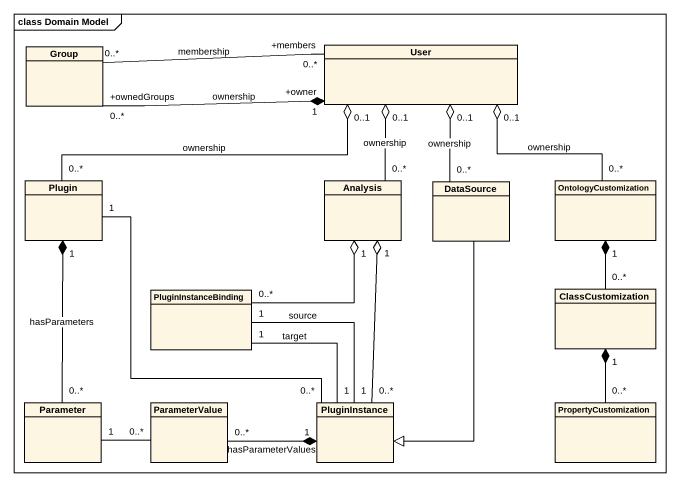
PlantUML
@startuml
mainframe class Domain Model
hide circle
hide empty members
class "Group" as Group_
class User
class Plugin
class Analysis
class DataSource
class OntologyCustomization
class PluginInstanceBinding
class ClassCustomization
class Parameter
class ParameterValue
class PluginInstance
class PropertyCustomization
User "+members\n0..*" -left- "0..*" Group_ : membership
User "+owner\n1" *-left- "+ownedGroups\n0..*" Group_ : ownership
Plugin "0..*" -right-o "0..1" User : ownership
Analysis "0..*" -up-o "0..1" User : ownership
DataSource "0..*" -up-o "0..1" User : ownership
DataSource --|> PluginInstance
OntologyCustomization "0..*" -up-o "0..1" User : ownership
PluginInstanceBinding "0..*" -up-o "1" Analysis
PluginInstanceBinding "1" -- "1" PluginInstance : source
PluginInstanceBinding "1" -- "1" PluginInstance : target
ClassCustomization "0..*" -up-* "1" OntologyCustomization
Parameter "0..*" -up-* "1" Plugin : hasParameters
ParameterValue "0..*" -left- "1" Parameter
ParameterValue "0..*" -right-* "1" PluginInstance : hasParameterValues
PluginInstance "0..*" -up- "1" Plugin
PluginInstance "0..*" -up-o "1" Analysis
PropertyCustomization "0..*" -up-* "1" ClassCustomization
@enduml
